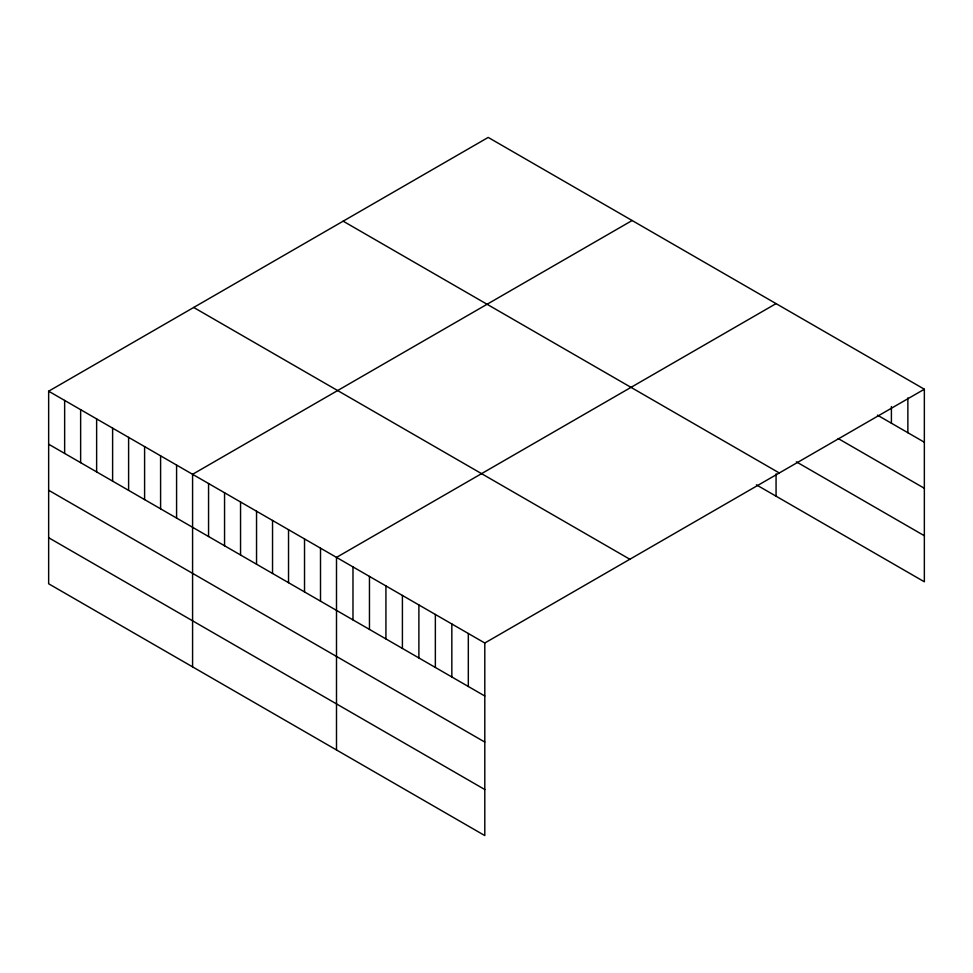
<?xml version="1.0" encoding="UTF-8"?>
<svg xmlns="http://www.w3.org/2000/svg" width="973" height="973" viewBox="0 0 973 973"><rect width="100%" height="100%" fill="white"/><g stroke="black" fill="none" stroke-linecap="round" stroke-linejoin="round"><path stroke-width="1.46" d="M924.35 389.224L484.797 643.007L484.797 835.576L48.65 583.776L48.65 391.207L488.203 137.424L924.35 389.224L924.35 581.793L756.374 484.822M632.134 220.518L192.581 474.301L192.581 666.87M776.065 303.612L336.5 557.395L336.5 749.964M877.451 415.155L924.35 442.229M838.167 438.531L924.35 488.288M796.34 461.834L924.35 535.734M343.153 221.175L779.3 472.975M193.7 307.456L629.847 559.256M48.65 391.207L484.797 643.007M48.65 444.199L484.797 695.999M48.65 490.258L484.797 742.058M48.65 537.716L484.797 789.517M907.87 397.884L907.87 432.717M891.402 406.544L891.402 423.206M776.065 473.851L776.065 496.181M468.317 633.496L468.317 686.488M451.837 623.985L451.837 676.977M435.357 614.474L435.357 667.466M418.889 604.963L418.889 657.955M402.408 595.44L402.408 648.444M385.928 585.928L385.928 638.933M369.46 576.417L369.46 629.422M352.98 566.906L352.98 619.898M320.506 548.164L320.506 601.156M304.525 538.933L304.525 591.925M288.531 529.701L288.531 582.693M272.537 520.458L272.537 573.462M256.544 511.226L256.544 564.231M240.55 501.995L240.55 554.999M224.556 492.764L224.556 545.768M208.563 483.532L208.563 536.524M176.587 465.07L176.587 518.062M160.594 455.838L160.594 508.83M144.6 446.595L144.6 499.599M128.606 437.364L128.606 490.368M112.613 428.132L112.613 481.136M96.631 418.901L96.631 471.905M80.637 409.669L80.637 462.661M64.644 400.438L64.644 453.43"/></g></svg>
